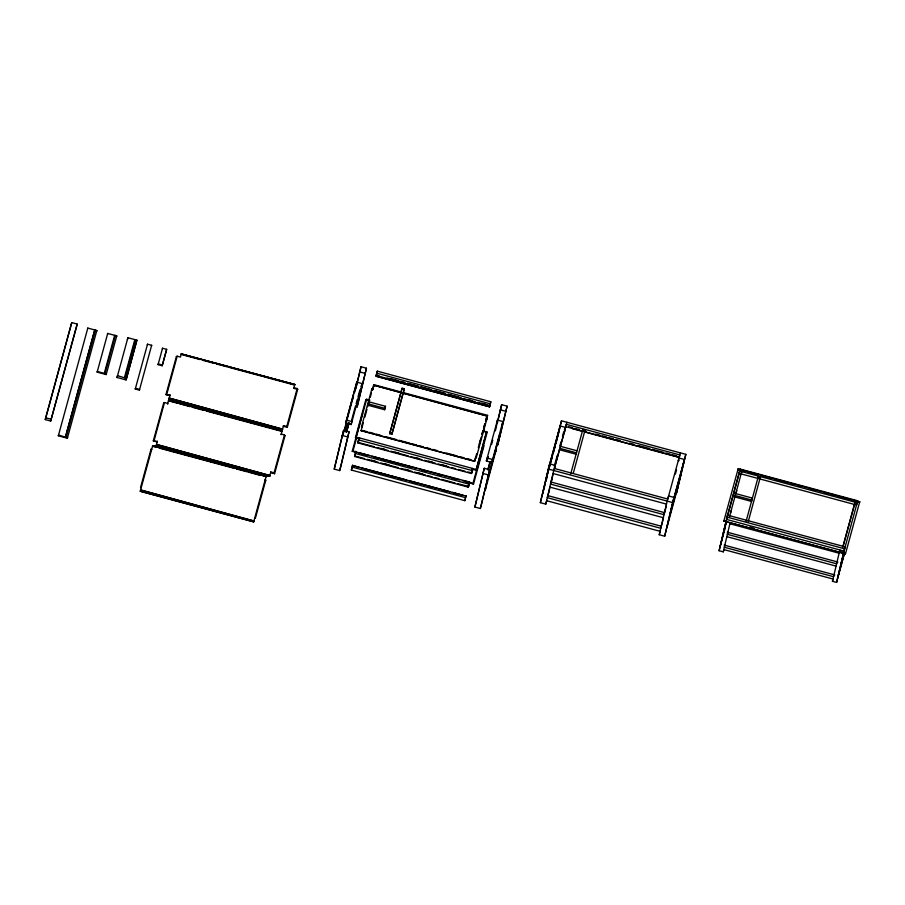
<?xml version="1.0" encoding="UTF-8"?>
<svg xmlns="http://www.w3.org/2000/svg" width="905" height="905" viewBox="0 0 905 905"><rect width="100%" height="100%" fill="white"/><g stroke="black" fill="none" stroke-linecap="round" stroke-linejoin="round"><path stroke-width="1.36" d="M45.25 419.592L71.744 322.587L77.185 324.058L76.755 325.868L50.691 421.051L45.25 419.592L71.744 322.587M50.691 421.051L77.185 324.058M96.835 330.506L67.366 438.224L58.339 435.78L58.508 435.056L66.076 437.33L95.421 330.133L96.835 330.506L96.665 331.23M87.627 328.798L87.808 328.074L94.765 329.952L65.42 437.16M66.076 437.33L67.536 437.5L67.366 438.224M95.421 330.133L94.708 330.167M116.745 335.879L106.179 374.557L97.152 372.125L97.321 371.401L104.878 373.663L115.32 335.495L116.745 335.879L116.564 336.603M107.537 334.171L107.706 333.447L115.32 335.495M104.878 373.663L106.349 373.833L106.179 374.557M117.05 377.487L117.48 375.677L125.048 377.951L135.49 339.782L136.904 340.156L126.078 379.93L117.05 377.487L127.877 337.723L135.49 339.782M127.447 339.533L127.877 337.723M126.078 379.93L136.904 340.156M135.275 389.014L135.445 388.29L139.585 389.399L139.415 390.123L135.275 389.014L147.526 344.183L151.655 345.291L151.486 346.015M147.357 344.907L147.526 344.183M158.07 364.647L158.239 363.923L162.368 365.043L162.199 365.767L158.07 364.647L162.538 348.233L166.667 349.341L162.199 365.767M162.368 348.957L162.538 348.233M140.58 487.376L141.237 487.557L140.58 487.376L151.033 449.208L151.633 449.604L151.033 449.208M140.23 491.245L253.683 521.846L140.23 491.245L152.696 445.69L266.149 476.29L253.683 521.846M153.986 440.973L157.357 441.38L157.199 442.07L153.33 440.792L153.986 440.973L164.484 402.544L167.753 403.426L167.583 404.116L168.647 400.202L282.111 430.803L281.048 434.717L281.206 434.027L284.475 434.909L284.962 435.769M152.696 445.69L152.526 446.301L156.576 447.398M163.669 403.064L164.484 402.544M166.678 394.603L170.049 395.021L169.891 395.7L166.022 394.433L166.678 394.603L177.188 356.185L180.446 357.068L181.351 353.844L294.804 384.444L293.74 388.347L297.655 389.41L297.168 388.539L293.91 387.668L293.74 388.347M176.362 356.694L177.188 356.185M156.18 445.758L269.645 476.358L156.18 445.758L157.357 441.38M168.647 400.202L168.477 400.825L176.588 403.008M168.884 399.399L282.337 429.999L168.884 399.399L170.049 395.021M181.181 354.455L181.351 353.844M255.346 518.327L254.746 517.932L255.346 518.327L265.799 480.159L265.142 479.978L265.799 480.159M265.98 476.901L266.149 476.29M274.577 473.722L274.079 472.863L270.821 471.98L270.652 472.67L274.577 473.722L285.018 435.554M282.111 430.803L281.941 431.425L206.306 411.017M287.27 427.364L286.783 426.493L283.514 425.622L283.356 426.3L287.27 427.364L297.711 389.195M294.804 384.444L294.634 385.055L263.57 376.684M334.239 469.107L343.595 430.35L349.036 431.821L341.083 465.453L339.68 470.577L334.239 469.107L343.595 430.35M362.238 383.607L351.14 424.569L345.699 423.099L356.796 382.136L362.238 383.607L361.695 385.926M352.871 398.732L353.346 396.729M356.796 382.136L345.699 423.099M354.839 392.057L361.016 366.751L366.457 368.222L357.102 406.978L366.457 368.222M355.925 388.279L361.016 366.751M339.68 470.577L349.036 431.821M351.14 424.569L350.642 423.698L351.298 423.879L351.841 421.56L346.411 420.09M361.525 386.616L360.982 385.971M356.14 452.364L352.226 451.301L352.927 451.267L356.751 437.239M356.14 437.669L359.511 438.088L359.353 438.767L355.484 437.5L356.14 437.669L366.638 399.252L369.907 400.134M352.927 451.267L356.298 451.674M366.638 399.252L365.824 399.761L368.437 400.463M361.468 426.855L362.124 427.024L361.468 426.855L371.921 388.686L372.521 389.071L371.921 388.686M465.396 498.621L464.831 500.669L351.378 470.068L352.486 465.702M352.531 465.475L465.996 496.076M468.609 485.023L468.043 487.082L354.59 456.482L355.699 452.104M355.744 451.889L469.322 482.014L462.455 480.668M357.803 442.884L359.07 437.828L472.534 468.428L471.256 473.485L357.803 442.884L358.527 440.147M358.335 442.466L359.511 438.088M476.697 453.563L474.571 461.324L361.118 430.723L361.287 430.101M367.95 405.236L368.278 403.856L384.919 408.347L384.591 409.727L367.95 405.236L368.833 401.809L385.485 406.3L385.157 407.669M368.516 403.189L368.833 401.809M373.584 385.168L486.992 415.983L373.584 385.168L372.147 390.485M373.392 387.487L372.849 389.806L373.403 387.747M376.061 376.209L489.515 406.809L376.061 376.209L377.328 371.152L490.793 401.752L489.515 406.809M377.328 371.152L376.22 375.518L489.684 406.119L490.793 401.752M373.561 386.865L374.116 384.738L401.13 392.035M376.39 374.908L379.037 375.858M389.716 433.687L402.114 388.2L404.286 388.788L403.969 390.168L391.888 434.276L389.716 433.687L402.114 388.2M391.888 434.276L404.286 388.788M464.831 500.669L465.951 496.302M468.043 487.082L469.163 482.704L465.102 481.618M457.783 483.745L468.643 486.438M467.749 471.969L471.856 472.851M474.571 461.324L474.74 460.702M472.908 483.621L469.763 482.275L469.593 482.965L473.519 484.017L483.96 445.848L483.417 445.203L472.908 483.621L473.519 484.017M476.731 470.43L476.234 469.559L472.976 468.677L472.806 469.367L476.731 470.43L487.173 432.262L483.361 430.735M476.234 457.806L475.634 457.41L476.234 457.806L486.686 419.637L486.03 419.456L487.037 415.768M486.03 419.456L486.686 419.637M486.822 416.594L485.612 421.074M484.209 427.726L483.643 429.705M487.58 415.338L486.302 420.406L487.58 415.338L403.834 392.759M487.173 432.262L484.503 431.776M474.899 507.049L484.254 468.281L489.696 469.752L481.743 503.384L480.34 508.508L474.899 507.049L484.254 468.281M486.358 461.03L497.456 420.067L502.897 421.538L491.788 462.5L486.358 461.03L487.116 460.736L488.225 456.674M487.116 460.736L486.517 460.34L487.06 458.021L492.501 459.491L491.788 462.5M496.743 423.076L497.512 422.782M497.456 420.067L496.913 422.397L497.558 422.567M496.132 427.307L501.664 404.682L507.105 406.153L497.75 444.909L507.105 406.153M497.852 420.825L501.664 404.682M480.34 508.508L489.696 469.752M486.076 486.675L485.363 489.684L496.472 448.722L495.759 451.731M502.185 424.547L502.897 421.538M546.846 500.284L545.783 504.13L540.353 502.671L548.294 469.028L561.496 420.825L685.843 454.355L676.488 493.112L684.429 459.48L678.999 458.021L678.354 460.713M555.964 443.439L560.093 425.95L565.535 427.42L564.268 432.794M557.684 436.968L561.496 420.825M545.783 504.13L553.736 470.498L566.937 422.284M548.781 492.275L550.059 486.901M551.326 481.517L553.238 473.439M554.505 468.066L555.138 465.374L549.708 463.903L540.353 502.671M564.279 429.773L564.992 429.739M582.469 431.153L582.797 429.773L584.969 430.361L584.653 431.73M667.969 498.666L668.603 495.974L674.044 497.433L664.689 536.201L659.247 534.731L667.2 501.099L680.402 452.885M662.245 522.875L663.512 517.49M665.424 509.425L666.374 505.386M679.044 460.736L678.445 460.34M664.689 536.201L672.641 502.569L685.843 454.355M738.684 470.249L738.129 468.903L859.693 501.958A2.353 0.566 -31.5 0 0 859.241 502.196M723.785 549.889L723.253 551.846L719.113 550.726L726.195 520.771M857.702 500.77L844.003 551.1L726.523 519.413L740.211 469.095L857.702 500.77L857.148 503.09M726.41 520.194L719.113 550.726M727.054 517.468L727.597 515.149L845.089 546.835L844.535 549.154M740.211 469.095L739.125 473.36L856.616 505.047L857.159 502.728L739.679 471.041M741.195 473.915L741.749 471.596L729.487 516.687M723.253 551.846L730.007 523.248M757.836 478.406L758.164 477.026L760.234 477.58L759.906 478.96M843.573 553.238L836.605 582.413L832.464 581.304L839.874 549.98M836.605 582.413L843.686 552.457M843.845 551.79L844.557 548.781L727.066 517.094M58.339 435.78L87.808 328.074M65.465 436.934L94.765 329.952M97.152 372.125L107.706 333.447M104.233 373.494L114.675 335.325M124.449 377.555L134.834 339.601M139.415 390.123L151.655 345.291M162.368 365.043L166.667 349.341M153.284 441.018L163.726 402.838M165.977 394.648L176.418 356.48M269.645 476.358L270.821 471.98M282.337 429.999L283.514 425.622M273.966 473.326L284.475 434.909M286.67 426.968L297.168 388.539M342.859 435.339L353.584 395.734M344.805 429.649L346.287 424.23M344.839 429.954L346.321 424.524M346.163 430.746L348.391 422.624M346.004 432.024L348.595 422.545M346.445 432.285L349.104 422.578M346.638 431.889L348.866 423.755M351.706 419.852L355.473 406.085M356.163 403.585L357.328 399.309M358.018 396.809L359.93 389.817M355.439 437.715L365.88 399.546M352.226 451.301L362.611 413.347M359.07 437.828L358.516 439.875L471.969 470.476L472.534 468.428M361.118 430.723L363.369 422.556M364.828 417.216L366.955 409.411M367.69 406.696L368.81 402.635M370.292 397.205L371.401 393.143M355.857 451.414L355.303 453.473L468.756 484.073L469.322 482.014M373.55 386.797L374.116 384.738M354.59 456.482L355.145 454.423M351.378 470.068L351.932 468.021M352.645 465.012L352.09 467.059L465.543 497.66L466.109 495.612M384.591 409.727L385.485 406.3M471.765 471.584L471.991 470.747M479.299 444.072L480.408 440.011M481.89 434.581L483.01 430.52M489.628 406.345L489.854 405.508L477.636 402.442M471.256 473.485L471.822 471.437M475.725 457.172L474.627 461.177L361.163 430.509M478.293 447.817L481.222 437.115M481.946 434.445L483.055 430.441M471.799 473.066L472.976 468.677M468.586 486.652L469.763 482.275M476.234 469.559L486.63 431.606M476.121 470.034L486.517 432.081M491.573 444.468L492.739 440.192M495.284 430.916L496.393 426.855M487.852 469.786L490.08 461.652M488.259 468.722L490.114 461.946M488.361 469.819L490.216 463.043M548.996 466.912L559.381 428.959M546.496 477.489L556.88 439.547M545.783 480.498L548.747 469.661M549.493 466.946L552.457 456.109M553.204 453.394L555.059 446.618M542.57 494.096L545.138 484.311M545.873 481.596L546.993 477.535M554.312 466.154L557.276 455.317M559.878 445.826L560.998 441.764M562.48 436.334L563.589 432.273M554.595 467.693L559.788 448.71M560.534 446.007L565.998 426.04M551.926 478.96L550.523 484.096L663.987 514.685L665.39 509.56M548.713 492.558L547.31 497.682L660.774 528.282L661.894 524.176M570.716 473.881L582.797 429.773M573.306 473.168L584.969 430.361M675.39 474.073L676.499 470M659.247 534.731L660.299 530.884M673.331 500.442L683.728 462.489M670.831 511.031L681.216 473.077M670.119 514.04L680.515 476.087M666.906 527.626L678.003 486.664M738.129 468.903L723.864 521.065L845.474 553.86L859.75 501.698M726.523 519.413L739.668 471.415M723.785 531.269L726.353 521.914M723.242 533.588L726.172 522.898M720.188 546.496L725.493 526.801M730.55 513.226L731.285 510.556M736.048 493.18L736.772 490.51M727.925 532.389L727.394 534.335L836.605 563.792L837.136 561.847M724.871 545.296L724.339 547.242L833.562 576.7L834.093 574.743M746.127 521.178L758.164 477.026M748.197 521.733L760.234 477.58M832.464 581.304L833.007 579.347M843.019 546.269L855.101 502.162L842.838 547.254M840.722 565.274L844.014 553.249M838.222 575.863L844.444 553.136M837.679 578.182L844.625 552.785M738.073 469.152L744.826 470.973M747.53 471.709L758.345 474.627M761.048 475.351L771.852 478.27M774.556 478.994L788.074 482.637M790.778 483.372L794.828 484.458M797.531 485.193L801.581 486.29M811.038 488.836L815.1 489.933M824.557 492.478L828.607 493.576M831.31 494.3L835.372 495.397M838.064 496.121L848.879 499.04M851.582 499.775L859.693 501.958M376.763 373.199L490.227 403.8M391.243 378.912L397.996 380.734M400.7 381.469L404.75 382.555M407.454 383.29L418.257 386.197M420.961 386.933L431.764 389.84M434.468 390.575L445.271 393.483M447.975 394.218L452.025 395.304M454.729 396.039L458.778 397.125M468.236 399.682L472.286 400.768M481.743 403.325L485.793 404.411M568.702 426.775L572.752 427.861M575.456 428.597L579.505 429.683M582.209 430.418L586.259 431.504M595.716 434.061L599.766 435.147M602.47 435.882L606.52 436.968M609.223 437.703L613.273 438.789M615.977 439.525L620.027 440.611M629.484 443.167L633.534 444.253M638.941 445.713L649.745 448.631M652.448 449.355L663.252 452.274M665.956 452.998L670.005 454.095M672.709 454.819L676.759 455.916M387.148 378.041L404.705 382.781M407.408 383.505L418.212 386.424M420.916 387.148L431.719 390.066M434.423 390.79L445.226 393.709M447.93 394.433L461.437 398.076M464.129 398.8L474.944 401.718M572.526 428.699L581.983 431.244M586.033 432.341L679.236 457.478M359.613 371.876L365.043 373.346M500.261 409.818L505.703 411.277M560.399 446.312L577.039 450.803M734.668 493.327L752.394 498.112M734.125 495.273L751.863 500.058L751.535 501.438L733.808 496.653M181.283 353.991L294.747 384.591L181.294 354.059M182.527 354.817L200.084 359.557M202.788 360.292L213.591 363.199M216.295 363.934L227.098 366.842M229.802 367.577L260.866 375.948M554.301 468.451L667.766 499.051M548.294 469.028L672.641 502.569M553.023 473.507L666.487 504.108M749.736 527.185L753.797 528.271M840.349 551.62L844.41 552.717M729.894 523.757L839.105 553.215M390.044 432.307L392.216 432.895M362.634 430.475L366.683 431.561M369.387 432.296L373.437 433.382M376.141 434.117L380.19 435.203M385.598 436.663L396.401 439.581M399.105 440.305L409.908 443.224M412.612 443.948L416.662 445.045M419.366 445.769L423.416 446.866M426.119 447.59L430.169 448.688M432.873 449.412L436.923 450.509M446.38 453.054L457.183 455.973M459.887 456.697L463.937 457.794M466.641 458.518L470.691 459.616M551.088 482.037L664.553 512.637M727.201 532.197L837.86 562.039M549.81 487.094L663.275 517.694M726.839 536.654L836.062 566.111M342.192 435.475L347.633 436.945M482.851 473.417L488.293 474.876M125.094 377.736L126.508 378.109M381.356 448.439L385.406 449.536M394.863 452.081L398.913 453.179M415.124 457.545L419.173 458.643M428.631 461.188L432.681 462.285M442.138 464.831L446.188 465.928M359.692 442.828L374.546 446.832M377.249 447.568L388.053 450.475M390.756 451.21L408.313 455.939M411.017 456.674L421.821 459.582M424.524 460.317L435.328 463.224M438.031 463.96L448.835 466.867M451.538 467.602L455.588 468.688M458.292 469.423L465.046 471.245M547.876 495.635L661.34 526.235M724.158 545.093L834.806 574.935M546.597 500.691L660.062 531.292M723.785 549.561L833.007 579.019M168.59 400.349L282.055 430.95L168.602 400.429M179.292 403.732L190.095 406.65M192.799 407.374L203.602 410.293M358.448 452.613L369.251 455.532M371.955 456.256L416.538 468.281M419.23 469.005L459.751 479.944M361.106 453.563L365.156 454.661M374.613 457.206L378.663 458.303M381.367 459.027L385.417 460.125M388.121 460.849L392.17 461.946M394.874 462.67L398.924 463.767M401.628 464.491L405.678 465.589M408.381 466.313L412.431 467.41M421.888 469.955L425.938 471.053M438.088 474.322L442.149 475.419M451.595 477.976L455.656 479.062M371.389 460.204L375.439 461.301M384.897 463.846L388.946 464.944M405.157 469.31L409.207 470.408M418.664 472.964L422.714 474.05M356.48 456.414L364.579 458.609M367.283 459.333L378.086 462.251M380.79 462.975L398.347 467.715M401.051 468.439L411.854 471.358M414.558 472.082L425.361 475.001M428.065 475.725L432.115 476.822M434.819 477.546L438.868 478.643M441.572 479.367L455.079 483.01M353.889 465.849L359.285 467.297M361.989 468.032L406.571 480.046M409.264 480.781L449.785 491.709M452.489 492.433L463.292 495.352M364.647 468.971L368.697 470.068M371.401 470.792L375.451 471.89M378.154 472.614L382.204 473.711M384.908 474.435L388.958 475.532M391.661 476.256L395.711 477.354M398.415 478.078L402.465 479.175M411.922 481.72L415.972 482.818M428.122 486.098L432.183 487.184M441.629 489.741L445.69 490.838M455.136 493.383L459.197 494.481M266.093 476.437L152.64 445.837L266.104 476.505M159.28 448.122L233.569 468.168M236.273 468.892L247.076 471.81M249.78 472.534L260.583 475.453M45.68 417.782L51.121 419.241M844.84 552.91L845.474 553.86L723.864 521.065A2.353 0.566 -31.5 0 1 724.52 520.726M140.558 489.944L253.909 521.009L140.558 489.944M156.52 444.457L269.86 475.532L156.52 444.457M169.212 398.098L282.564 429.162L169.212 398.098M483.802 430.984L484.367 428.936L483.813 431.063M489.288 473.089L488.576 476.087L499.684 435.135L489.288 473.089M559.833 448.36L559.505 449.74L576.157 454.231L576.474 452.851L559.833 448.36M566.372 424.343L565.829 426.662L679.293 457.263L679.836 454.944L566.372 424.343M484.865 423.744L483.756 427.805L484.876 423.755"/></g></svg>
